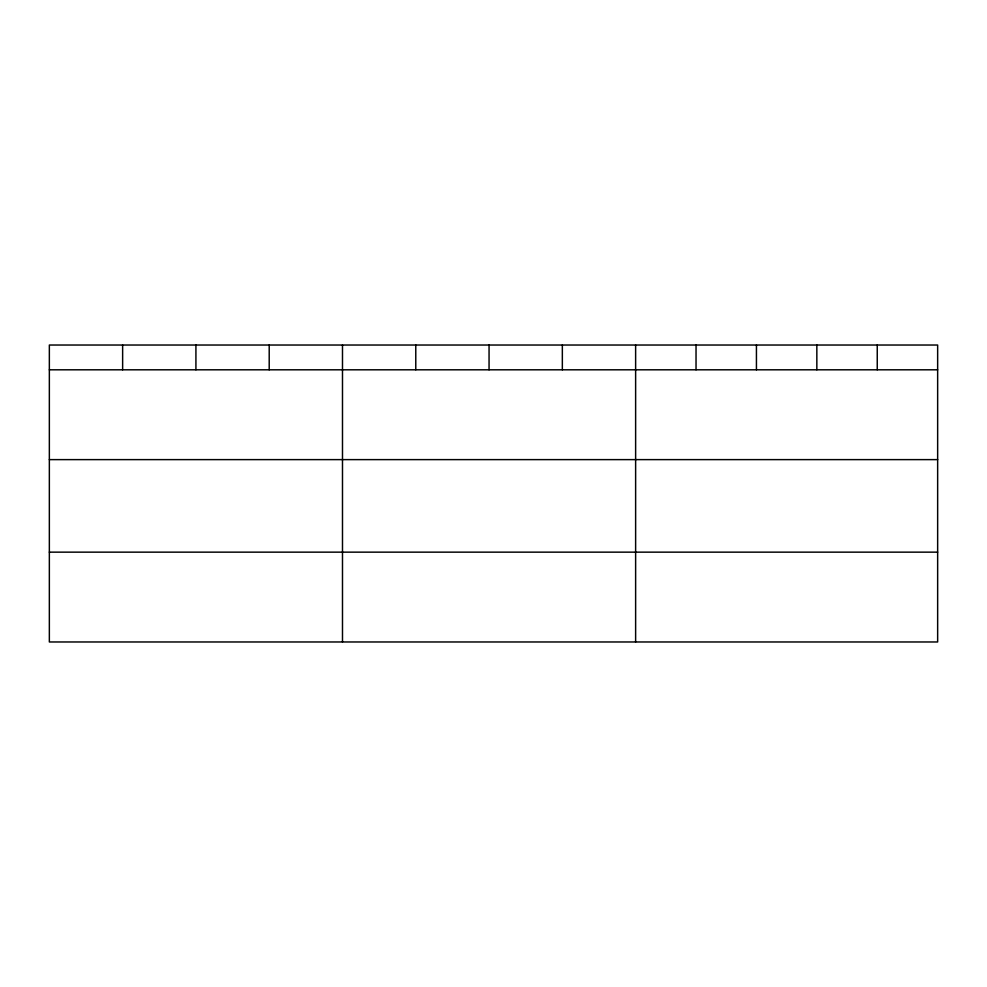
<?xml version="1.0" encoding="UTF-8"?>
<svg xmlns="http://www.w3.org/2000/svg" width="987" height="987" viewBox="0 0 987 987"><rect width="100%" height="100%" fill="white"/><g stroke="black" fill="none" stroke-linecap="round" stroke-linejoin="round"><path stroke-width="1.48" d="M937.65 459.621L937.65 345.031L49.35 345.031L49.35 641.969L937.65 641.969L937.65 459.621L49.35 459.621M49.35 369.804L937.65 369.804M49.35 552.152L937.65 552.152M877.246 345.031L877.246 369.804M816.841 345.031L816.841 369.804M756.437 345.031L756.437 369.804M696.032 345.031L696.032 369.804M635.628 345.031L635.628 641.969M562.343 345.031L562.343 369.804M489.058 345.031L489.058 369.804M415.774 345.031L415.774 369.804M342.489 345.031L342.489 641.969M269.204 345.031L269.204 369.804M195.919 345.031L195.919 369.804M122.635 345.031L122.635 369.804"/></g></svg>
